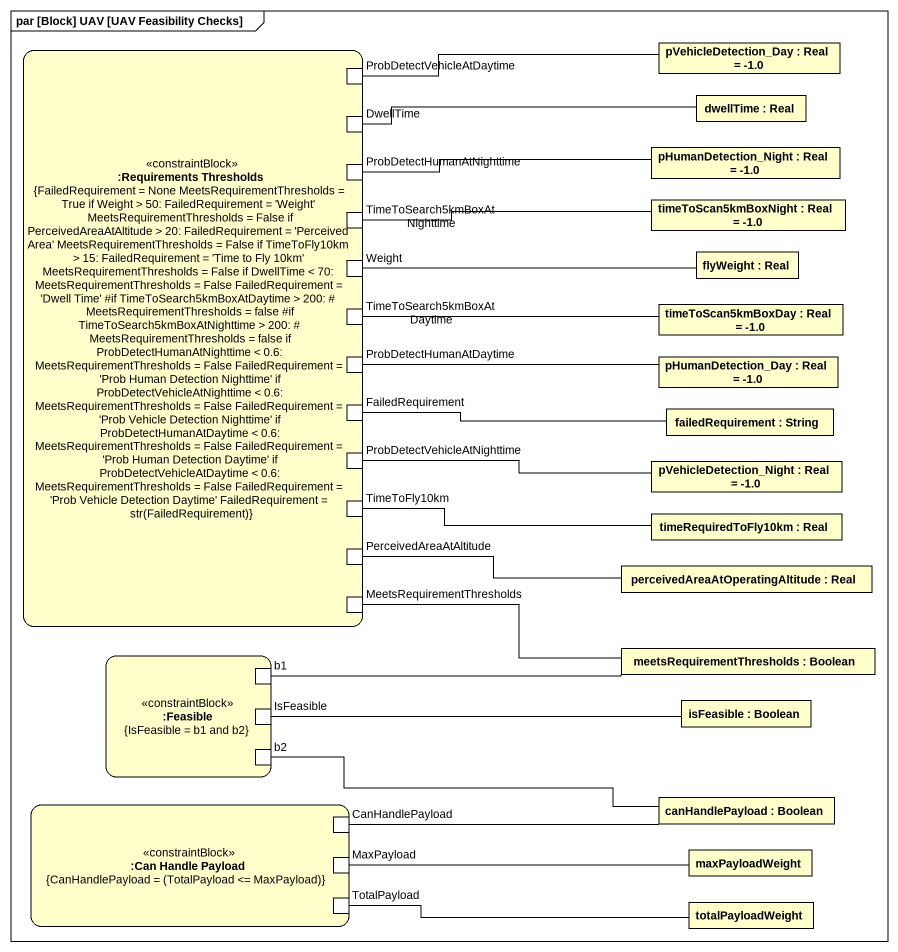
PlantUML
@startuml
mainframe par [Block] UAV [UAV Feasibility Checks]
rectangle ":Requirements Thresholds\n{FailedRequirement = None MeetsRequirementThresholds = True if Weight > 50: FailedRequirement = 'Weight' MeetsRequirementThresholds = False if PerceivedAreaAtAltitude > 20: FailedRequirement = 'Perceived Area' MeetsRequirementThresholds = False if TimeToFly10km > 15: FailedRequirement = 'Time to Fly 10km' MeetsRequirementThresholds = False if DwellTime < 70: MeetsRequirementThresholds = False FailedRequirement = 'Dwell Time' #if TimeToSearch5kmBoxAtDaytime > 200: # MeetsRequirementThresholds = false #if TimeToSearch5kmBoxAtNighttime > 200: # MeetsRequirementThresholds = false if ProbDetectHumanAtNighttime < 0.6: MeetsRequirementThresholds = False FailedRequirement = 'Prob Human Detection Nighttime' if ProbDetectVehicleAtNighttime < 0.6: MeetsRequirementThresholds = False FailedRequirement = 'Prob Vehicle Detection Nighttime' if ProbDetectHumanAtDaytime < 0.6: MeetsRequirementThresholds = False FailedRequirement = 'Prob Human Detection Daytime' if ProbDetectVehicleAtDaytime < 0.6: MeetsRequirementThresholds = False FailedRequirement = 'Prob Vehicle Detection Daytime' FailedRequirement = str(FailedRequirement)}" as Requirements_Thresholds <<constraintBlock>> {
  port ProbDetectVehicleAtDaytime
  port DwellTime
  port ProbDetectHumanAtNighttime
  port "TimeToSearch5kmBoxAtNighttime" as TimeToSearch5kmBoxAtNighttim
  port Weight
  port TimeToSearch5kmBoxAtDaytime
  port ProbDetectHumanAtDaytime
  port FailedRequirement
  port ProbDetectVehicleAtNighttime
  port TimeToFly10km
  port PerceivedAreaAtAltitude
  port MeetsRequirementThresholds
}
rectangle "pVehicleDetection_Day : Real = -1.0" as pVehicleDetection_Day
rectangle "dwellTime : Real" as dwellTime
rectangle "pHumanDetection_Night : Real = -1.0" as pHumanDetection_Night
rectangle "timeToScan5kmBoxNight : Real = -1.0" as timeToScan5kmBoxNight
rectangle "flyWeight : Real" as flyWeight
rectangle "timeToScan5kmBoxDay : Real = -1.0" as timeToScan5kmBoxDay
rectangle "pHumanDetection_Day : Real = -1.0" as pHumanDetection_Day
rectangle "failedRequirement : String" as failedRequirement
rectangle "pVehicleDetection_Night : Real = -1.0" as pVehicleDetection_Night
rectangle "timeRequiredToFly10km : Real" as timeRequiredToFly10km
rectangle "perceivedAreaAtOperatingAltitude : Real" as perceivedAreaAtOperatingAlti
rectangle ":Feasible\n{IsFeasible = b1 and b2}" as Feasible <<constraintBlock>> {
  port b1
  port IsFeasible
  port b2
}
rectangle "meetsRequirementThresholds : Boolean" as meetsRequirementThresholds
rectangle "isFeasible : Boolean" as isFeasible
rectangle ":Can Handle Payload\n{CanHandlePayload = (TotalPayload <= MaxPayload)}" as Can_Handle_Payload <<constraintBlock>> {
  port CanHandlePayload
  port MaxPayload
  port TotalPayload
}
rectangle "canHandlePayload : Boolean" as canHandlePayload
rectangle maxPayloadWeight
rectangle totalPayloadWeight
ProbDetectVehicleAtDaytime -right- pVehicleDetection_Day
DwellTime -right- dwellTime
ProbDetectHumanAtNighttime -right- pHumanDetection_Night
TimeToSearch5kmBoxAtNighttim -right- timeToScan5kmBoxNight
Weight -right- flyWeight
TimeToSearch5kmBoxAtDaytime -right- timeToScan5kmBoxDay
ProbDetectHumanAtDaytime -right- pHumanDetection_Day
FailedRequirement -right- failedRequirement
ProbDetectVehicleAtNighttime -right- pVehicleDetection_Night
TimeToFly10km -right- timeRequiredToFly10km
PerceivedAreaAtAltitude -right- perceivedAreaAtOperatingAlti
MeetsRequirementThresholds -right- meetsRequirementThresholds
b1 -right- meetsRequirementThresholds
IsFeasible -right- isFeasible
b2 -right- canHandlePayload
CanHandlePayload -right- canHandlePayload
MaxPayload -right- maxPayloadWeight
TotalPayload -right- totalPayloadWeight
@enduml
